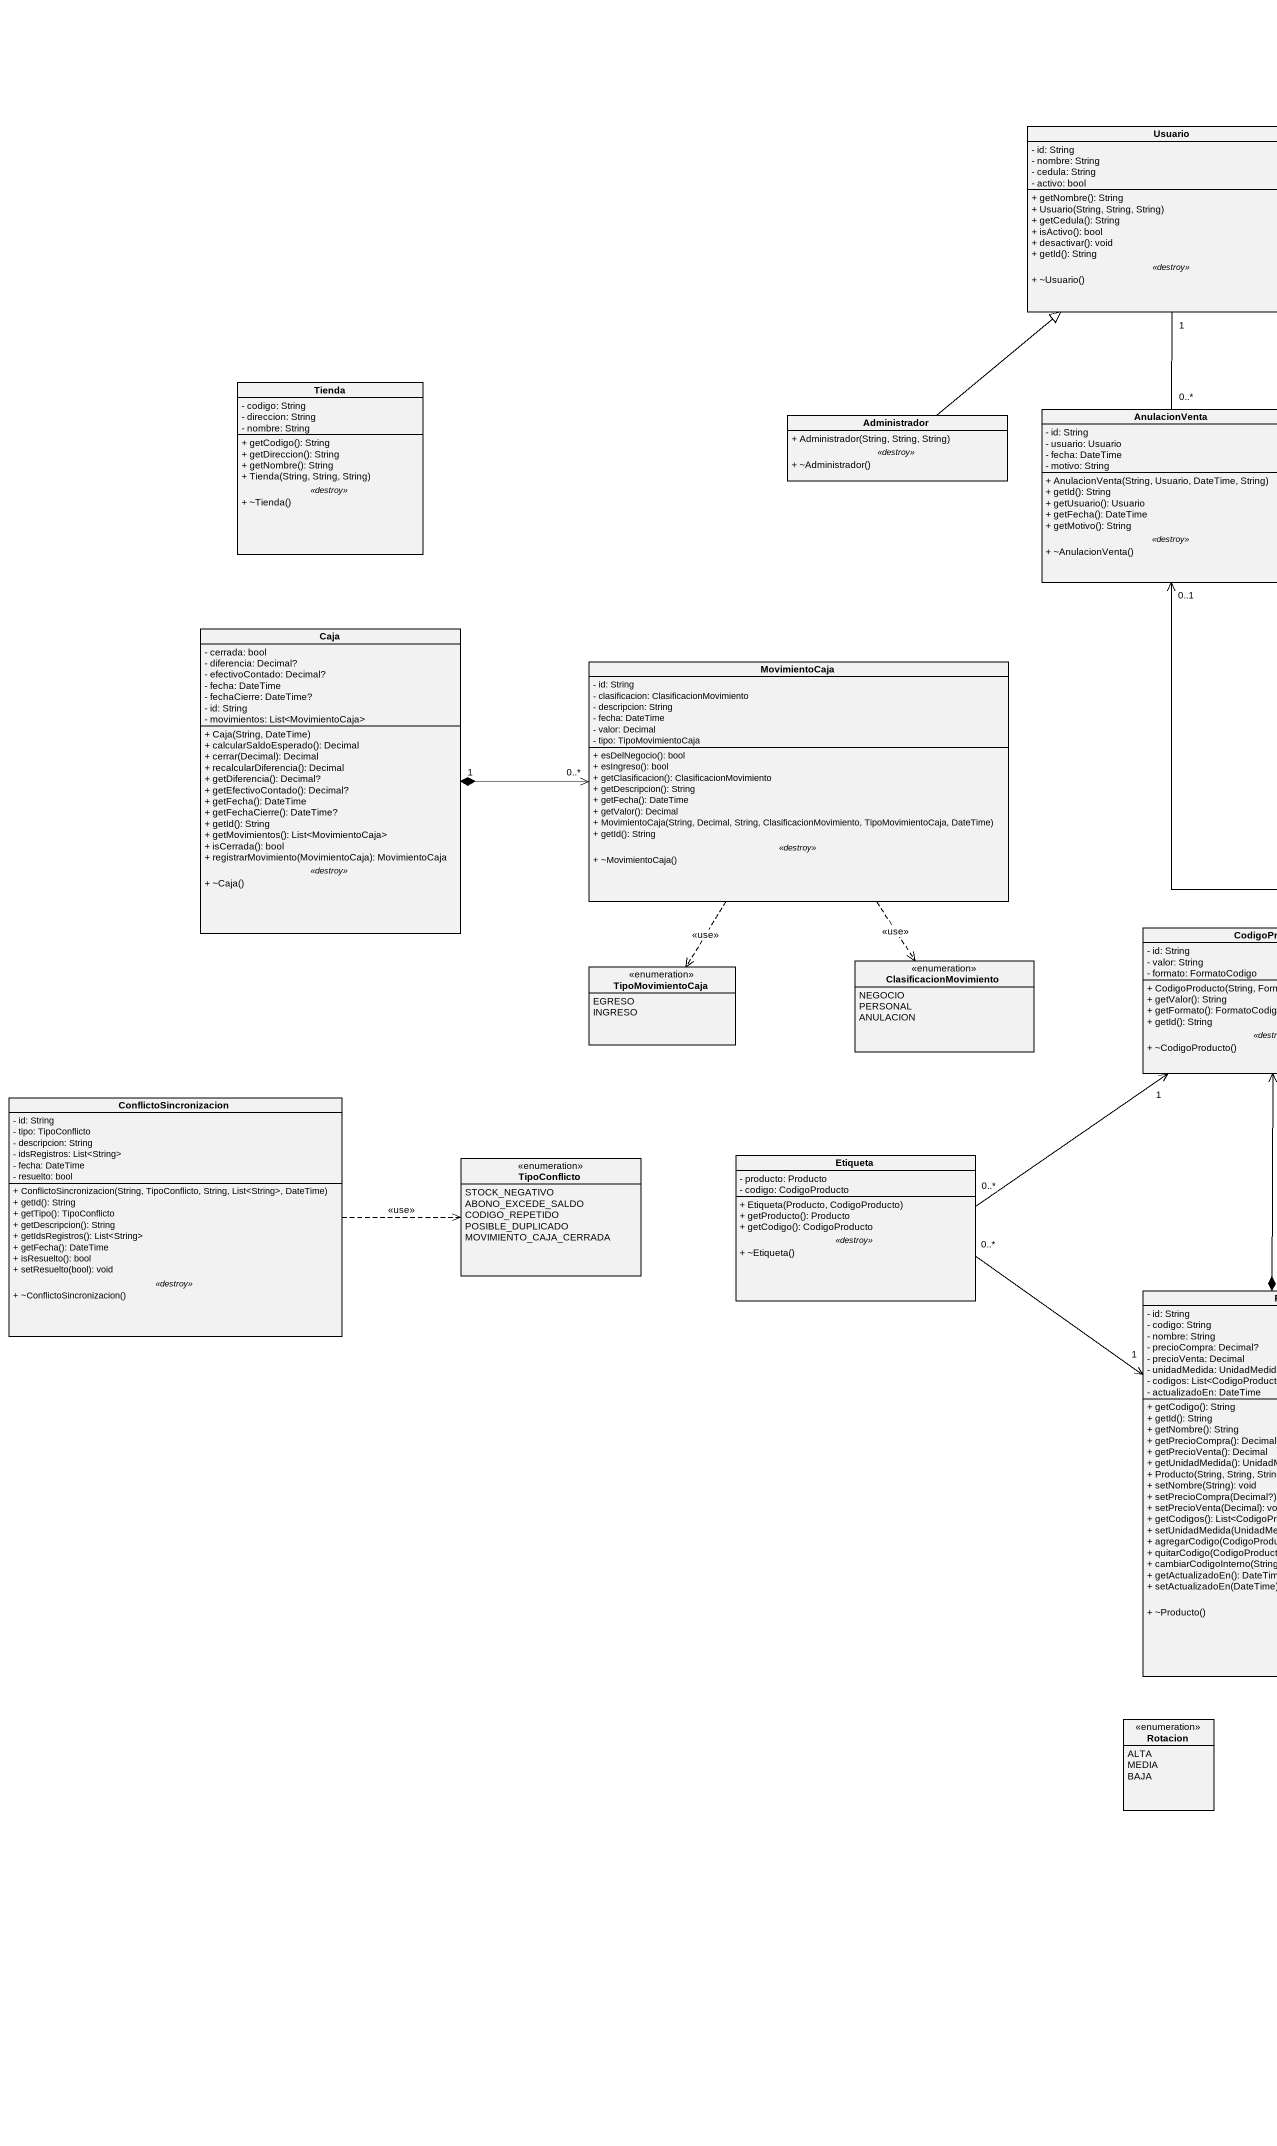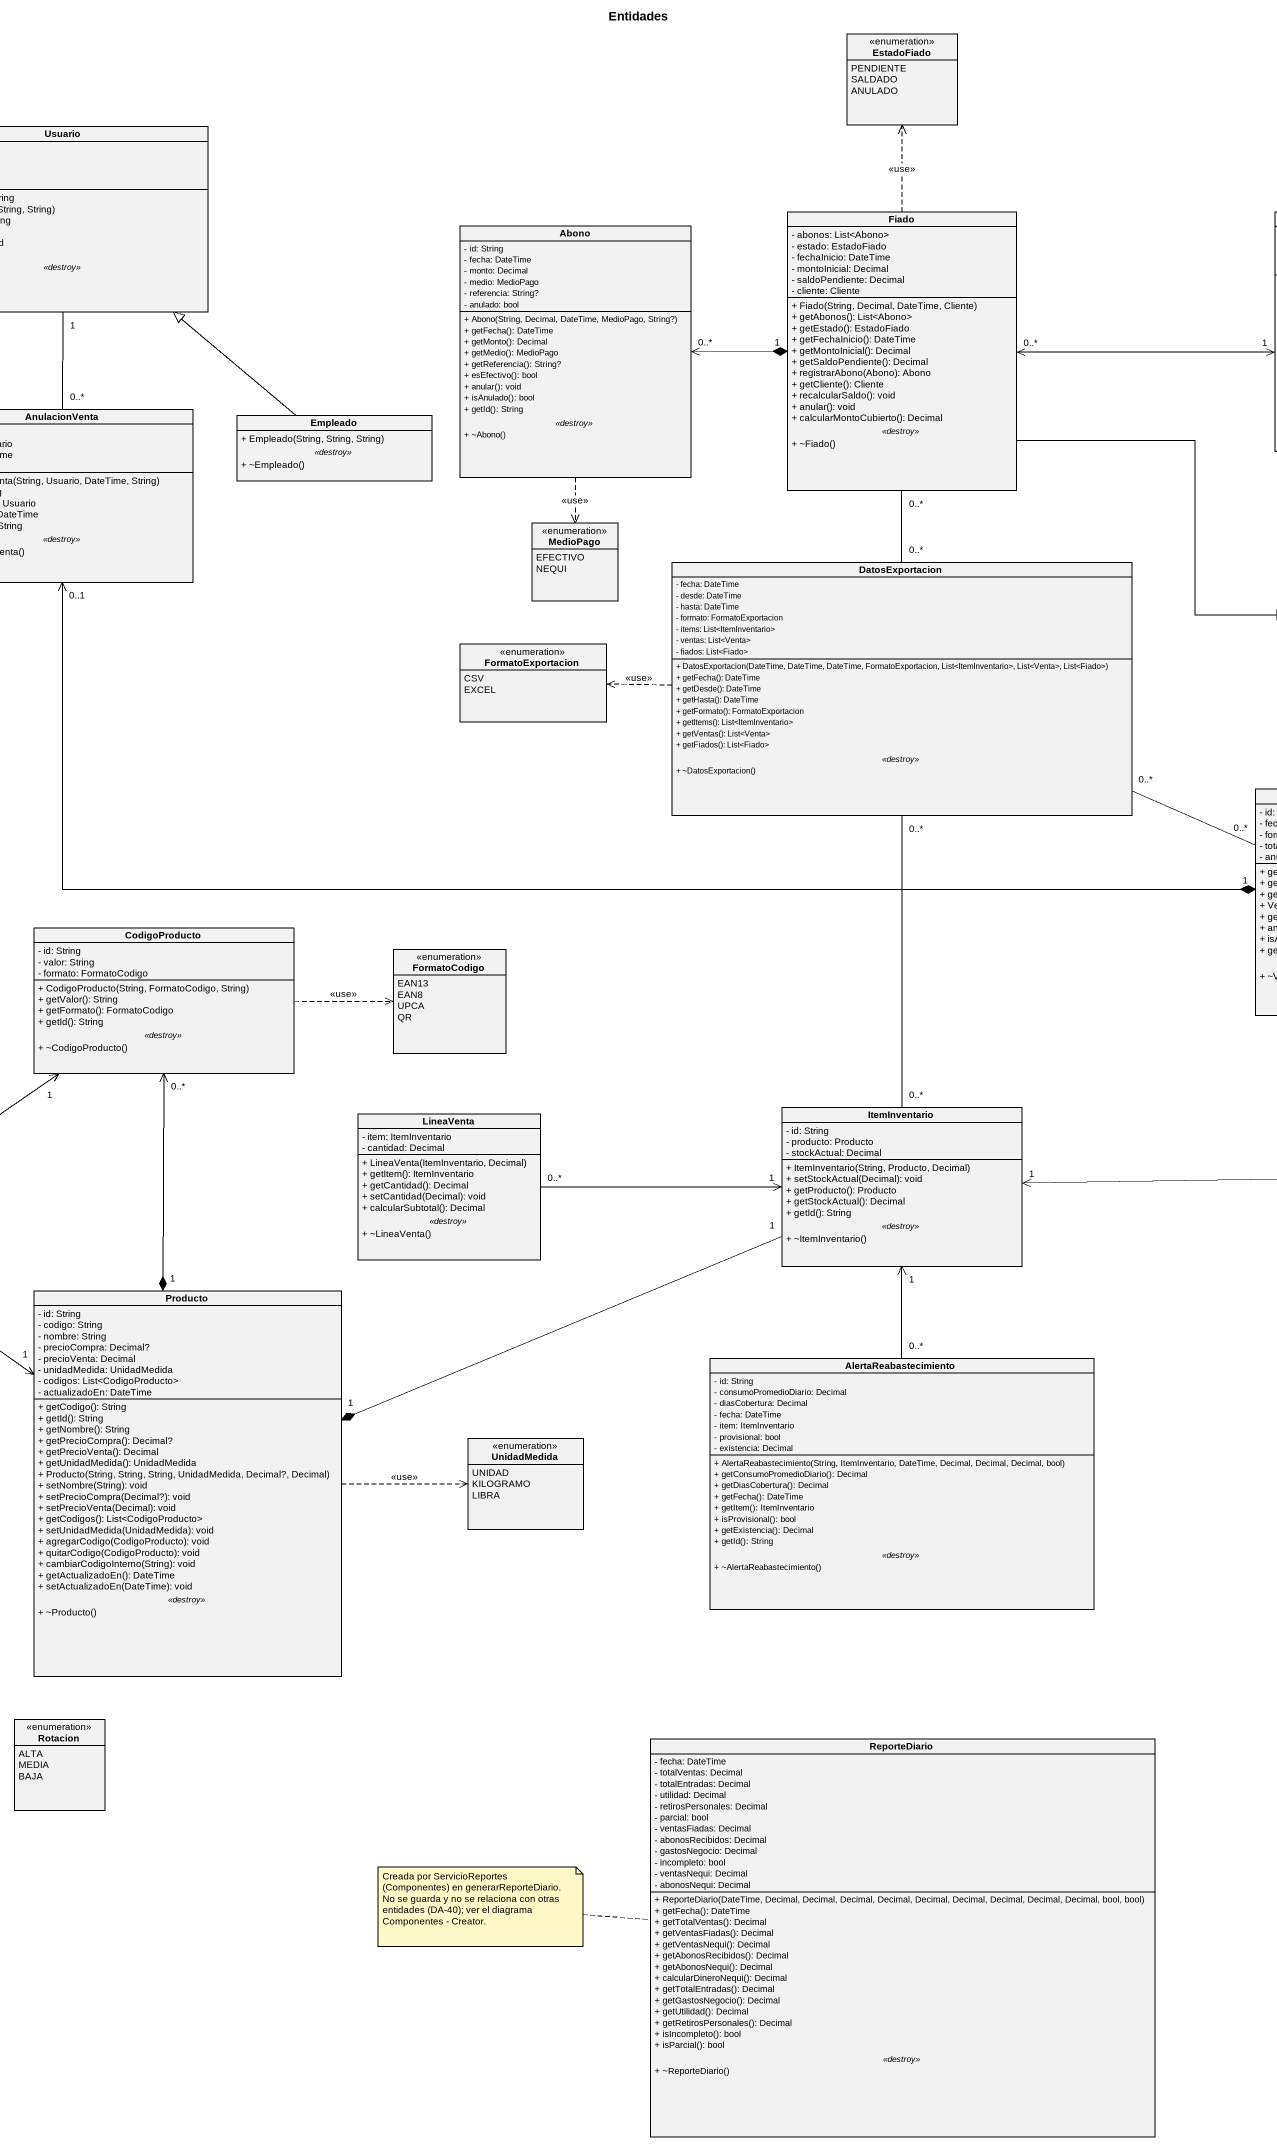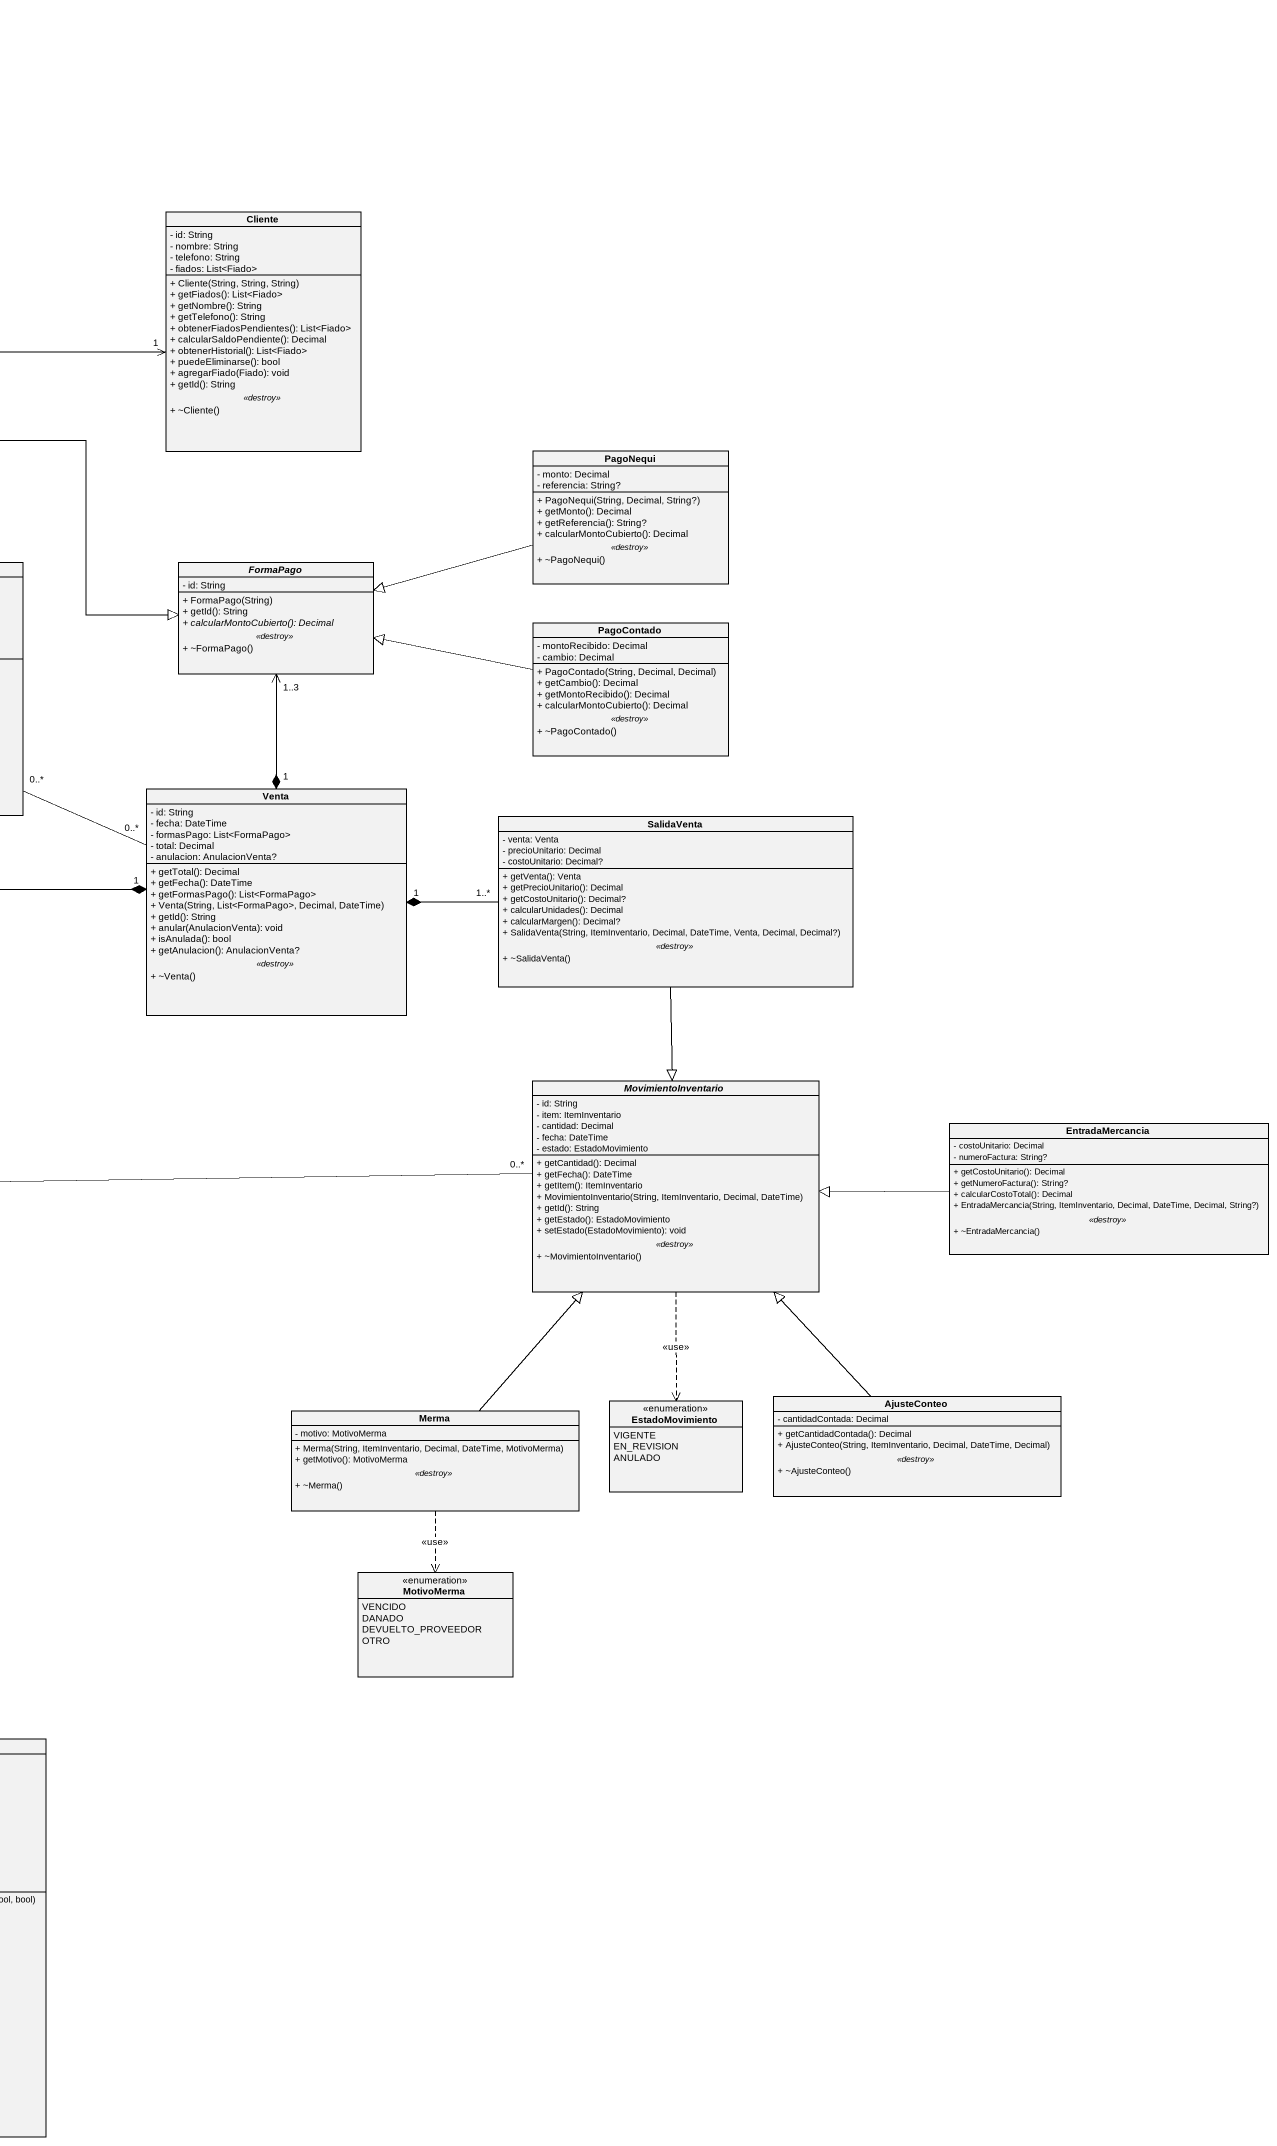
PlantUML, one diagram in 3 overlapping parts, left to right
@startuml
title Entidades
hide circle
hide empty members
skinparam classAttributeIconSize 0
enum EstadoFiado {
  PENDIENTE
  SALDADO
  ANULADO
}
class Usuario {
  - id: String
  - nombre: String
  - cedula: String
  - activo: bool
  --
  + getNombre(): String
  + Usuario(String, String, String)
  + getCedula(): String
  + isActivo(): bool
  + desactivar(): void
  + getId(): String
  .. <<destroy>> ..
  + ~Usuario()
}
class Fiado {
  - abonos: List<Abono>
  - estado: EstadoFiado
  - fechaInicio: DateTime
  - montoInicial: Decimal
  - saldoPendiente: Decimal
  - cliente: Cliente
  --
  + Fiado(String, Decimal, DateTime, Cliente)
  + getAbonos(): List<Abono>
  + getEstado(): EstadoFiado
  + getFechaInicio(): DateTime
  + getMontoInicial(): Decimal
  + getSaldoPendiente(): Decimal
  + registrarAbono(Abono): Abono
  + getCliente(): Cliente
  + recalcularSaldo(): void
  + anular(): void
  + calcularMontoCubierto(): Decimal
  .. <<destroy>> ..
  + ~Fiado()
}
class Cliente {
  - id: String
  - nombre: String
  - telefono: String
  - fiados: List<Fiado>
  --
  + Cliente(String, String, String)
  + getFiados(): List<Fiado>
  + getNombre(): String
  + getTelefono(): String
  + obtenerFiadosPendientes(): List<Fiado>
  + calcularSaldoPendiente(): Decimal
  + obtenerHistorial(): List<Fiado>
  + puedeEliminarse(): bool
  + agregarFiado(Fiado): void
  + getId(): String
  .. <<destroy>> ..
  + ~Cliente()
}
class Abono {
  - id: String
  - fecha: DateTime
  - monto: Decimal
  - medio: MedioPago
  - referencia: String?
  - anulado: bool
  --
  + Abono(String, Decimal, DateTime, MedioPago, String?)
  + getFecha(): DateTime
  + getMonto(): Decimal
  + getMedio(): MedioPago
  + getReferencia(): String?
  + esEfectivo(): bool
  + anular(): void
  + isAnulado(): bool
  + getId(): String
  .. <<destroy>> ..
  + ~Abono()
}
class Tienda {
  - codigo: String
  - direccion: String
  - nombre: String
  --
  + getCodigo(): String
  + getDireccion(): String
  + getNombre(): String
  + Tienda(String, String, String)
  .. <<destroy>> ..
  + ~Tienda()
}
class AnulacionVenta {
  - id: String
  - usuario: Usuario
  - fecha: DateTime
  - motivo: String
  --
  + AnulacionVenta(String, Usuario, DateTime, String)
  + getId(): String
  + getUsuario(): Usuario
  + getFecha(): DateTime
  + getMotivo(): String
  .. <<destroy>> ..
  + ~AnulacionVenta()
}
class Administrador {
  + Administrador(String, String, String)
  .. <<destroy>> ..
  + ~Administrador()
}
class Empleado {
  + Empleado(String, String, String)
  .. <<destroy>> ..
  + ~Empleado()
}
class PagoNequi {
  - monto: Decimal
  - referencia: String?
  --
  + PagoNequi(String, Decimal, String?)
  + getMonto(): Decimal
  + getReferencia(): String?
  + calcularMontoCubierto(): Decimal
  .. <<destroy>> ..
  + ~PagoNequi()
}
enum MedioPago {
  EFECTIVO
  NEQUI
}
class DatosExportacion {
  - fecha: DateTime
  - desde: DateTime
  - hasta: DateTime
  - formato: FormatoExportacion
  - items: List<ItemInventario>
  - ventas: List<Venta>
  - fiados: List<Fiado>
  --
  + DatosExportacion(DateTime, DateTime, DateTime, FormatoExportacion, List<ItemInventario>, List<Venta>, List<Fiado>)
  + getFecha(): DateTime
  + getDesde(): DateTime
  + getHasta(): DateTime
  + getFormato(): FormatoExportacion
  + getItems(): List<ItemInventario>
  + getVentas(): List<Venta>
  + getFiados(): List<Fiado>
  .. <<destroy>> ..
  + ~DatosExportacion()
}
abstract class FormaPago {
  - id: String
  --
  + FormaPago(String)
  + getId(): String
  {abstract} + calcularMontoCubierto(): Decimal
  .. <<destroy>> ..
  + ~FormaPago()
}
class Caja {
  - cerrada: bool
  - diferencia: Decimal?
  - efectivoContado: Decimal?
  - fecha: DateTime
  - fechaCierre: DateTime?
  - id: String
  - movimientos: List<MovimientoCaja>
  --
  + Caja(String, DateTime)
  + calcularSaldoEsperado(): Decimal
  + cerrar(Decimal): Decimal
  + recalcularDiferencia(): Decimal
  + getDiferencia(): Decimal?
  + getEfectivoContado(): Decimal?
  + getFecha(): DateTime
  + getFechaCierre(): DateTime?
  + getId(): String
  + getMovimientos(): List<MovimientoCaja>
  + isCerrada(): bool
  + registrarMovimiento(MovimientoCaja): MovimientoCaja
  .. <<destroy>> ..
  + ~Caja()
}
enum FormatoExportacion {
  CSV
  EXCEL
}
class PagoContado {
  - montoRecibido: Decimal
  - cambio: Decimal
  --
  + PagoContado(String, Decimal, Decimal)
  + getCambio(): Decimal
  + getMontoRecibido(): Decimal
  + calcularMontoCubierto(): Decimal
  .. <<destroy>> ..
  + ~PagoContado()
}
class MovimientoCaja {
  - id: String
  - clasificacion: ClasificacionMovimiento
  - descripcion: String
  - fecha: DateTime
  - valor: Decimal
  - tipo: TipoMovimientoCaja
  --
  + esDelNegocio(): bool
  + esIngreso(): bool
  + getClasificacion(): ClasificacionMovimiento
  + getDescripcion(): String
  + getFecha(): DateTime
  + getValor(): Decimal
  + MovimientoCaja(String, Decimal, String, ClasificacionMovimiento, TipoMovimientoCaja, DateTime)
  + getId(): String
  .. <<destroy>> ..
  + ~MovimientoCaja()
}
class Venta {
  - id: String
  - fecha: DateTime
  - formasPago: List<FormaPago>
  - total: Decimal
  - anulacion: AnulacionVenta?
  --
  + getTotal(): Decimal
  + getFecha(): DateTime
  + getFormasPago(): List<FormaPago>
  + Venta(String, List<FormaPago>, Decimal, DateTime)
  + getId(): String
  + anular(AnulacionVenta): void
  + isAnulada(): bool
  + getAnulacion(): AnulacionVenta?
  .. <<destroy>> ..
  + ~Venta()
}
class SalidaVenta {
  - venta: Venta
  - precioUnitario: Decimal
  - costoUnitario: Decimal?
  --
  + getVenta(): Venta
  + getPrecioUnitario(): Decimal
  + getCostoUnitario(): Decimal?
  + calcularUnidades(): Decimal
  + calcularMargen(): Decimal?
  + SalidaVenta(String, ItemInventario, Decimal, DateTime, Venta, Decimal, Decimal?)
  .. <<destroy>> ..
  + ~SalidaVenta()
}
class CodigoProducto {
  - id: String
  - valor: String
  - formato: FormatoCodigo
  --
  + CodigoProducto(String, FormatoCodigo, String)
  + getValor(): String
  + getFormato(): FormatoCodigo
  + getId(): String
  .. <<destroy>> ..
  + ~CodigoProducto()
}
enum TipoMovimientoCaja {
  EGRESO
  INGRESO
}
enum ClasificacionMovimiento {
  NEGOCIO
  PERSONAL
  ANULACION
}
enum FormatoCodigo {
  EAN13
  EAN8
  UPCA
  QR
}
abstract class MovimientoInventario {
  - id: String
  - item: ItemInventario
  - cantidad: Decimal
  - fecha: DateTime
  - estado: EstadoMovimiento
  --
  + getCantidad(): Decimal
  + getFecha(): DateTime
  + getItem(): ItemInventario
  + MovimientoInventario(String, ItemInventario, Decimal, DateTime)
  + getId(): String
  + getEstado(): EstadoMovimiento
  + setEstado(EstadoMovimiento): void
  .. <<destroy>> ..
  + ~MovimientoInventario()
}
class ConflictoSincronizacion {
  - id: String
  - tipo: TipoConflicto
  - descripcion: String
  - idsRegistros: List<String>
  - fecha: DateTime
  - resuelto: bool
  --
  + ConflictoSincronizacion(String, TipoConflicto, String, List<String>, DateTime)
  + getId(): String
  + getTipo(): TipoConflicto
  + getDescripcion(): String
  + getIdsRegistros(): List<String>
  + getFecha(): DateTime
  + isResuelto(): bool
  + setResuelto(bool): void
  .. <<destroy>> ..
  + ~ConflictoSincronizacion()
}
class LineaVenta {
  - item: ItemInventario
  - cantidad: Decimal
  --
  + LineaVenta(ItemInventario, Decimal)
  + getItem(): ItemInventario
  + getCantidad(): Decimal
  + setCantidad(Decimal): void
  + calcularSubtotal(): Decimal
  .. <<destroy>> ..
  + ~LineaVenta()
}
class ItemInventario {
  - id: String
  - producto: Producto
  - stockActual: Decimal
  --
  + ItemInventario(String, Producto, Decimal)
  + setStockActual(Decimal): void
  + getProducto(): Producto
  + getStockActual(): Decimal
  + getId(): String
  .. <<destroy>> ..
  + ~ItemInventario()
}
class EntradaMercancia {
  - costoUnitario: Decimal
  - numeroFactura: String?
  --
  + getCostoUnitario(): Decimal
  + getNumeroFactura(): String?
  + calcularCostoTotal(): Decimal
  + EntradaMercancia(String, ItemInventario, Decimal, DateTime, Decimal, String?)
  .. <<destroy>> ..
  + ~EntradaMercancia()
}
enum TipoConflicto {
  STOCK_NEGATIVO
  ABONO_EXCEDE_SALDO
  CODIGO_REPETIDO
  POSIBLE_DUPLICADO
  MOVIMIENTO_CAJA_CERRADA
}
class Etiqueta {
  - producto: Producto
  - codigo: CodigoProducto
  --
  + Etiqueta(Producto, CodigoProducto)
  + getProducto(): Producto
  + getCodigo(): CodigoProducto
  .. <<destroy>> ..
  + ~Etiqueta()
}
class Producto {
  - id: String
  - codigo: String
  - nombre: String
  - precioCompra: Decimal?
  - precioVenta: Decimal
  - unidadMedida: UnidadMedida
  - codigos: List<CodigoProducto>
  - actualizadoEn: DateTime
  --
  + getCodigo(): String
  + getId(): String
  + getNombre(): String
  + getPrecioCompra(): Decimal?
  + getPrecioVenta(): Decimal
  + getUnidadMedida(): UnidadMedida
  + Producto(String, String, String, UnidadMedida, Decimal?, Decimal)
  + setNombre(String): void
  + setPrecioCompra(Decimal?): void
  + setPrecioVenta(Decimal): void
  + getCodigos(): List<CodigoProducto>
  + setUnidadMedida(UnidadMedida): void
  + agregarCodigo(CodigoProducto): void
  + quitarCodigo(CodigoProducto): void
  + cambiarCodigoInterno(String): void
  + getActualizadoEn(): DateTime
  + setActualizadoEn(DateTime): void
  .. <<destroy>> ..
  + ~Producto()
}
class AlertaReabastecimiento {
  - id: String
  - consumoPromedioDiario: Decimal
  - diasCobertura: Decimal
  - fecha: DateTime
  - item: ItemInventario
  - provisional: bool
  - existencia: Decimal
  --
  + AlertaReabastecimiento(String, ItemInventario, DateTime, Decimal, Decimal, Decimal, bool)
  + getConsumoPromedioDiario(): Decimal
  + getDiasCobertura(): Decimal
  + getFecha(): DateTime
  + getItem(): ItemInventario
  + isProvisional(): bool
  + getExistencia(): Decimal
  + getId(): String
  .. <<destroy>> ..
  + ~AlertaReabastecimiento()
}
class Merma {
  - motivo: MotivoMerma
  --
  + Merma(String, ItemInventario, Decimal, DateTime, MotivoMerma)
  + getMotivo(): MotivoMerma
  .. <<destroy>> ..
  + ~Merma()
}
enum EstadoMovimiento {
  VIGENTE
  EN_REVISION
  ANULADO
}
class AjusteConteo {
  - cantidadContada: Decimal
  --
  + getCantidadContada(): Decimal
  + AjusteConteo(String, ItemInventario, Decimal, DateTime, Decimal)
  .. <<destroy>> ..
  + ~AjusteConteo()
}
enum UnidadMedida {
  UNIDAD
  KILOGRAMO
  LIBRA
}
enum MotivoMerma {
  VENCIDO
  DANADO
  DEVUELTO_PROVEEDOR
  OTRO
}
enum Rotacion {
  ALTA
  MEDIA
  BAJA
}
class ReporteDiario {
  - fecha: DateTime
  - totalVentas: Decimal
  - totalEntradas: Decimal
  - utilidad: Decimal
  - retirosPersonales: Decimal
  - parcial: bool
  - ventasFiadas: Decimal
  - abonosRecibidos: Decimal
  - gastosNegocio: Decimal
  - incompleto: bool
  - ventasNequi: Decimal
  - abonosNequi: Decimal
  --
  + ReporteDiario(DateTime, Decimal, Decimal, Decimal, Decimal, Decimal, Decimal, Decimal, Decimal, Decimal, bool, bool)
  + getFecha(): DateTime
  + getTotalVentas(): Decimal
  + getVentasFiadas(): Decimal
  + getVentasNequi(): Decimal
  + getAbonosRecibidos(): Decimal
  + getAbonosNequi(): Decimal
  + calcularDineroNequi(): Decimal
  + getTotalEntradas(): Decimal
  + getGastosNegocio(): Decimal
  + getUtilidad(): Decimal
  + getRetirosPersonales(): Decimal
  + isIncompleto(): bool
  + isParcial(): bool
  .. <<destroy>> ..
  + ~ReporteDiario()
}
Fiado .up.> EstadoFiado : <<use>>
Fiado -right-|> FormaPago
Cliente "1" <-left-> "0..*" Fiado
Abono "0..*" <-right-* "1" Fiado
Abono ..> MedioPago : <<use>>
AnulacionVenta "0..*" -up- "1" Usuario
AnulacionVenta "0..1" <-right-* "1" Venta
Administrador -up-|> Usuario
Empleado -up-|> Usuario
PagoNequi -left-|> FormaPago
DatosExportacion "0..*" -up- "0..*" Fiado
DatosExportacion .left.> FormatoExportacion : <<use>>
DatosExportacion "0..*" -right- "0..*" Venta
DatosExportacion "0..*" -- "0..*" ItemInventario
FormaPago "1..3" <--* "1" Venta
PagoContado -left-|> FormaPago
MovimientoCaja "0..*" <-left-* "1" Caja
MovimientoCaja ..> TipoMovimientoCaja : <<use>>
MovimientoCaja ..> ClasificacionMovimiento : <<use>>
SalidaVenta "1..*" -left-* "1" Venta
SalidaVenta --|> MovimientoInventario
CodigoProducto .right.> FormatoCodigo : <<use>>
CodigoProducto "0..*" <--* "1" Producto
MovimientoInventario "0..*" -left-> "1" ItemInventario
MovimientoInventario ..> EstadoMovimiento : <<use>>
ConflictoSincronizacion .right.> TipoConflicto : <<use>>
LineaVenta "0..*" -right-> "1" ItemInventario
ItemInventario "1" -left-* "1" Producto
EntradaMercancia -left-|> MovimientoInventario
Etiqueta "0..*" -right-> "1" CodigoProducto
Etiqueta "0..*" -right-> "1" Producto
Producto .right.> UnidadMedida : <<use>>
AlertaReabastecimiento "0..*" -up-> "1" ItemInventario
Merma -up-|> MovimientoInventario
Merma ..> MotivoMerma : <<use>>
AjusteConteo -up-|> MovimientoInventario
note left of ReporteDiario : Creada por ServicioReportes (Componentes) en generarReporteDiario. No se guarda y no se relaciona con otras entidades (DA-40); ver el diagrama Componentes - Creator.
@enduml
